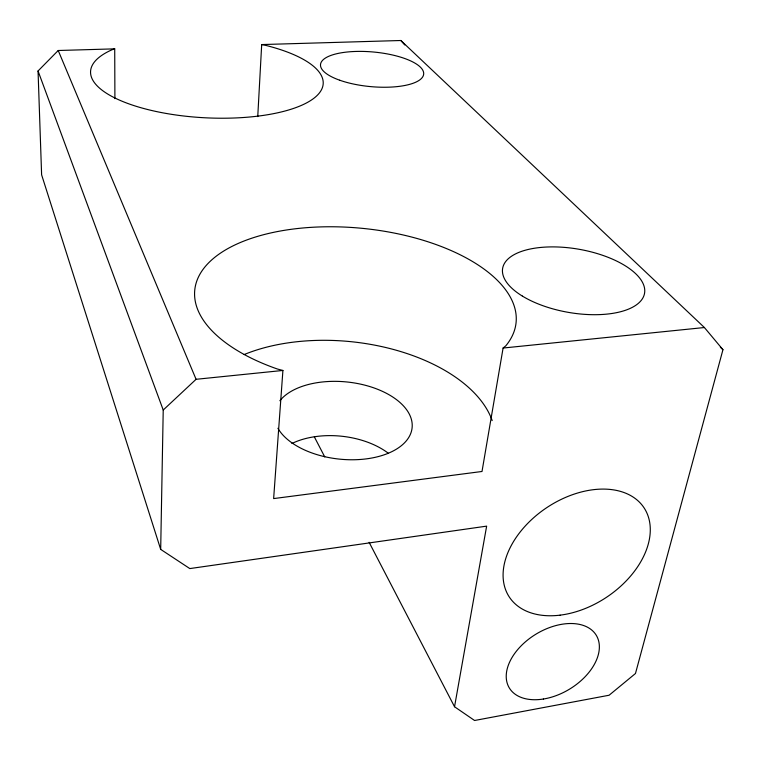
<?xml version="1.0" encoding="UTF-8"?>
<svg xmlns="http://www.w3.org/2000/svg" width="761" height="761" viewBox="0 0 761 761"><rect width="100%" height="100%" fill="white"/><g stroke="black" fill="none" stroke-linecap="round" stroke-linejoin="round"><path stroke-width="1.14" d="M257.751 116.595L261.689 44.566L400.847 40.504L704.401 327.525L722.95 349.699L635.473 673.504L609.095 695.24L474.579 720.496L454.536 706.75L486.64 526.136L189.822 568.581L160.685 549.385L163.225 410.027L38.05 70.973L58.217 50.502L114.721 48.856L114.901 98.635M282.911 370.455L273.637 498.588L482.008 471.478L503.097 348.034L505.751 345.884A161.513 78.259 5.8 0 0 419.768 239.268A161.513 78.259 5.8 0 0 211.158 260.424A161.513 78.259 5.8 0 0 277.47 369.037L282.911 370.455L196.081 379.301L163.225 410.027M114.721 48.856L112.181 49.693A116.481 40.323 3 0 0 142.383 108.129A116.481 40.323 3 0 0 305.741 103.334A116.481 40.323 3 0 0 265.009 45.203L261.689 44.566M503.097 348.034L704.401 327.525M720.372 347.235L722.95 349.699M400.847 40.504L404.757 44.956M314.35 436.881L324.757 456.914M369.114 542.298L454.536 706.75M58.217 50.502L196.081 379.301M160.685 549.385L41.617 174.821L38.05 70.973M244.119 354.569A152.847 85.917 6 0 1 492.186 420.567M279.867 400.733A69.213 38.754 6 0 1 386.883 393.551A69.213 38.754 6 0 1 382.488 455.363A69.213 38.754 6 0 1 277.908 428.281M291.91 443.501A67.415 40.162 6.1 0 1 388.186 453.147M560.096 615.154A80.79 53.86 -33.6 0 0 647.078 513.437A80.79 53.86 -33.6 0 0 522.883 528.686A80.79 53.86 -33.6 0 0 560.096 615.154M543.402 699.026A50.825 32.209 -31.2 0 0 597.014 636.624A50.825 32.209 -31.2 0 0 517.994 649.257A50.825 32.209 -31.2 0 0 543.402 699.026M339.748 80.228A51.777 17.351 5.3 0 0 423.059 76.224A51.777 17.351 5.3 0 0 353.475 51.539A51.777 17.351 5.3 0 0 339.748 80.228M522.398 296.096A72.048 32 10 0 0 641.989 299.377A72.048 32 10 0 0 556.329 246.945A72.048 32 10 0 0 522.398 296.096"/></g></svg>
